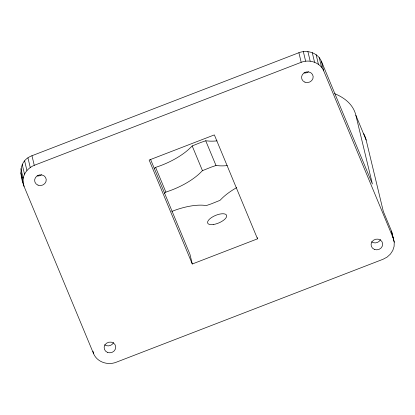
<?xml version="1.0" encoding="UTF-8"?>
<svg xmlns="http://www.w3.org/2000/svg" width="415" height="415" viewBox="0 0 415 415"><rect width="100%" height="100%" fill="white"/><g stroke="black" fill="none" stroke-linecap="round" stroke-linejoin="round"><path stroke-width="0.62" d="M363.732 133.734A160.844 64.455 -22.6 0 1 366.155 140.057L383.32 211.432L391.553 231.217L394.25 242.178L394.105 246.391L392.787 250.463L390.38 254.13L387.055 257.134L383.04 259.271L116.107 362.279C107.843 365.537 97.203 362.191 93.603 353.741L24.091 186.46C19.645 175.042 18.244 160.927 31.96 155.734L298.888 52.721C307.157 49.463 317.797 52.809 321.397 61.259L372.395 184.027L355.873 115.318A160.844 64.455 -22.6 0 0 334.677 93.671M23.048 182.403L23.193 178.196L20.895 168.615M392.549 236.472L392.59 235.269M23.193 178.196C24.366 172.313 28.765 167.536 34.263 165.315L301.191 62.302C309.455 59.039 320.095 62.39 323.7 70.841L393.213 238.122L394.25 242.178M217.004 140.872A43.004 17.243 -22.6 0 1 209.098 141.095L205.726 140.778L200.803 142.475L192.187 145.94L189.473 148.637A43.098 17.28 -22.6 0 1 160.206 165.782L155.604 167.401L154.131 168.547M227.275 165.59A43.004 17.243 -22.6 0 1 219.369 165.808L215.997 165.492L211.074 167.188L202.458 170.653L199.745 173.351A43.098 17.28 -22.6 0 1 170.472 190.501L165.876 192.114L164.402 193.26M257.518 238.833L214.353 134.896L149.146 160.055L192.285 263.997L257.518 238.833L257.233 237.634M355.873 115.318L366.155 140.057M205.726 140.778L215.997 165.492M192.187 145.94L202.458 170.653M155.604 167.401L165.876 192.114M20.75 172.827L22.286 178.071M150.567 159.433L189.982 254.421L192.285 263.997M391.553 231.217L393.213 238.122M321.397 61.259L323.7 70.841M319.244 57.633L321.547 67.214M316.126 54.681L318.424 64.263M312.251 52.612L314.549 62.193M307.889 51.559L310.187 61.14M303.329 51.595L305.632 61.176M298.888 52.721L301.191 62.302M92.996 351.225L93.603 353.741M31.96 155.734L34.263 165.315M27.945 157.871L30.243 167.453M24.62 160.875L26.918 170.456M22.213 164.537L24.516 174.118M21.788 176.883L24.091 186.46M236.628 187.642A43.098 17.28 -22.6 0 0 222.684 197.665L219.971 200.362L211.354 203.832L206.431 205.529L203.06 205.207A43.004 17.243 -22.6 0 0 171.815 211.411M380.524 239.554A5.846 5.348 -13.5 0 1 371.529 241.836M113.591 342.541A5.846 5.348 -13.5 0 1 104.596 344.824M41.531 174.834A5.846 5.348 -13.5 0 1 37.194 175.934M308.464 71.852A5.846 5.348 -13.5 0 1 304.128 72.952M213.201 224.531A10.235 4.103 -22.6 0 0 226.657 215.52A10.235 4.103 -22.6 0 0 211.526 217.548A10.235 4.103 -22.6 0 0 213.201 224.531M374.48 249.436A5.846 5.348 -13.5 0 0 382.671 243.704A5.846 5.348 -13.5 0 0 373.479 240.218A5.846 5.348 -13.5 0 0 374.48 249.436M38.04 185.163A5.846 5.348 -13.5 0 0 46.231 179.43A5.846 5.348 -13.5 0 0 37.039 175.944A5.846 5.348 -13.5 0 0 38.04 185.163M107.542 352.418A5.846 5.348 -13.5 0 0 115.733 346.686A5.846 5.348 -13.5 0 0 106.546 343.2A5.846 5.348 -13.5 0 0 107.542 352.418M304.973 82.18A5.846 5.348 -13.5 0 0 313.164 76.448A5.846 5.348 -13.5 0 0 303.972 72.962A5.846 5.348 -13.5 0 0 304.973 82.18"/></g></svg>
